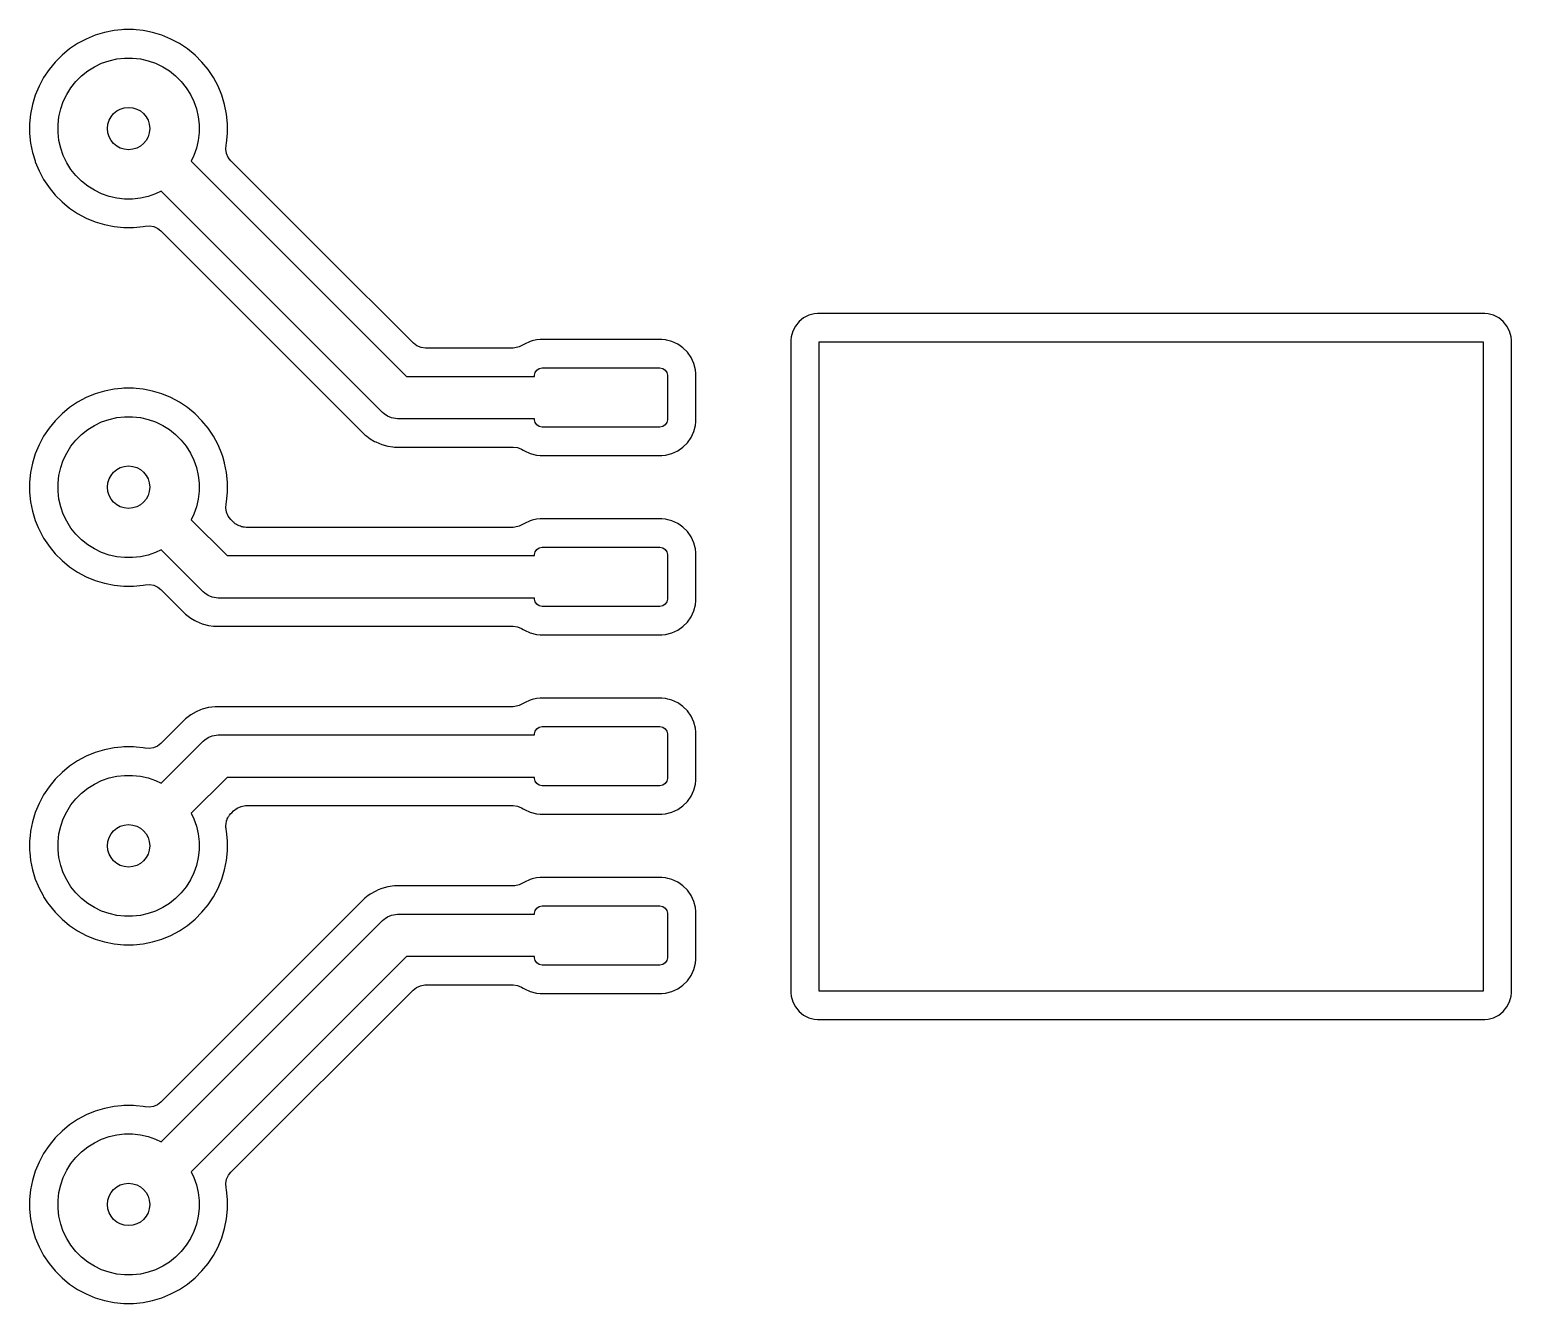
# Model space of a CAD drawing. Header units: millimetres. Extents: x 88 to 236, y -149 to -88.
# Drawn here: x 133.66 to 144.15, y -133.13 to -124.11 of the extents above; entities that cross this region are included whole.
import ezdxf

# ---------------------------------------------------------------- set-up
doc = ezdxf.new("R2010")
doc.units = ezdxf.units.MM
doc.layers.add('F.Cu', color=13, linetype='CONTINUOUS', true_color=0xc83434)

msp = doc.modelspace()

# ---------------------------------------------------------------- linework, layer by layer
at = {"layer": 'F.Cu', "linetype": 'CONTINUOUS'}
for p, q in [((133.999431, -124.208439), (133.942207, -124.246675)), ((133.999441, -124.208433), (133.999431, -124.208439)), ((134.060135, -124.175992), (133.999441, -124.208433)), ((134.060143, -124.175989), (134.060135, -124.175992)), ((134.123728, -124.149651), (134.060143, -124.175989)), ((134.18958, -124.129674), (134.123728, -124.149651)), ((134.189592, -124.129671), (134.18958, -124.129674)), ((134.257096, -124.116245), (134.189592, -124.129671)), ((134.257105, -124.116244), (134.257096, -124.116245)), ((134.309101, -124.111123), (134.257105, -124.116244)), ((134.325587, -124.1095), (134.309101, -124.111123)), ((134.394413, -124.1095), (134.325587, -124.1095)), ((134.413155, -124.111345), (134.394413, -124.1095)), ((134.462894, -124.116244), (134.413155, -124.111345)), ((134.462903, -124.116245), (134.462894, -124.116244)), ((134.462907, -124.116245), (134.462903, -124.116245)), ((134.462909, -124.116246), (134.462907, -124.116245)), ((134.475961, -124.118842), (134.462909, -124.116246)), ((134.530407, -124.129671), (134.475961, -124.118842)), ((134.530419, -124.129674), (134.530407, -124.129671)), ((134.596271, -124.149651), (134.530419, -124.129674)), ((134.596275, -124.149652), (134.596271, -124.149651)), ((134.596276, -124.149653), (134.596275, -124.149652)), ((134.659864, -124.175992), (134.596276, -124.149653)), ((134.720558, -124.208433), (134.659864, -124.175992)), ((134.720568, -124.208439), (134.720558, -124.208433)), ((134.777792, -124.246675), (134.720568, -124.208439)), ((133.888999, -124.290342), (133.840342, -124.338999)), ((133.942204, -124.246677), (133.888999, -124.290342)), ((133.942207, -124.246675), (133.942204, -124.246677)), ((134.221582, -124.329541), (134.276247, -124.317064)), ((134.276247, -124.317064), (134.331965, -124.310787)), ((134.331965, -124.310787), (134.388035, -124.310787)), ((134.388035, -124.310787), (134.443753, -124.317064)), ((134.443753, -124.317064), (134.498418, -124.329541)), ((134.777795, -124.246677), (134.777792, -124.246675)), ((134.831, -124.290342), (134.777795, -124.246677)), ((134.879657, -124.338999), (134.831, -124.290342)), ((133.796675, -124.392207), (133.758439, -124.449431)), ((133.796677, -124.392204), (133.796675, -124.392207)), ((133.840342, -124.338999), (133.796677, -124.392204)), ((134.026827, -124.437179), (134.070664, -124.40222)), ((134.070664, -124.40222), (134.118141, -124.372388)), ((134.118141, -124.372388), (134.168658, -124.34806)), ((134.168658, -124.34806), (134.221582, -124.329541)), ((134.498418, -124.329541), (134.551342, -124.34806)), ((134.551342, -124.34806), (134.601859, -124.372388)), ((134.601859, -124.372388), (134.649336, -124.40222)), ((134.649336, -124.40222), (134.693173, -124.437179)), ((134.879661, -124.339004), (134.879657, -124.338999)), ((134.879662, -124.339005), (134.879661, -124.339004)), ((134.923326, -124.392209), (134.879662, -124.339005)), ((134.961564, -124.449437), (134.923326, -124.392209)), ((133.725989, -124.510143), (133.699651, -124.573728)), ((133.725992, -124.510135), (133.725989, -124.510143)), ((133.758433, -124.449441), (133.725992, -124.510135)), ((133.758439, -124.449431), (133.758433, -124.449441)), ((133.922388, -124.568141), (133.95222, -124.520664)), ((133.95222, -124.520664), (133.987179, -124.476827)), ((133.987179, -124.476827), (134.026827, -124.437179)), ((134.693173, -124.437179), (134.732821, -124.476827)), ((134.732821, -124.476827), (134.76778, -124.520664)), ((134.76778, -124.520664), (134.797612, -124.568141)), ((134.994008, -124.510136), (134.961564, -124.449437)), ((135.020347, -124.573724), (134.994008, -124.510136)), ((133.699651, -124.573728), (133.679674, -124.63958)), ((133.879541, -124.671582), (133.89806, -124.618658)), ((133.89806, -124.618658), (133.922388, -124.568141)), ((134.797612, -124.568141), (134.82194, -124.618658)), ((134.82194, -124.618658), (134.840459, -124.671582)), ((135.040327, -124.639587), (135.020347, -124.573724)), ((133.666244, -124.707105), (133.6595, -124.775588)), ((133.666245, -124.707096), (133.666244, -124.707105)), ((133.679671, -124.639592), (133.666245, -124.707096)), ((133.679674, -124.63958), (133.679671, -124.639592)), ((133.860787, -124.781965), (133.867064, -124.726247)), ((133.867064, -124.726247), (133.879541, -124.671582)), ((134.840459, -124.671582), (134.852936, -124.726247)), ((134.852936, -124.726247), (134.859213, -124.781965)), ((135.053754, -124.707091), (135.040327, -124.639587)), ((135.0605, -124.775587), (135.053754, -124.707091)), ((133.6595, -124.775588), (133.6595, -124.844411)), ((133.860787, -124.838035), (133.860787, -124.781965)), ((133.867064, -124.893753), (133.860787, -124.838035)), ((134.859213, -124.838035), (134.852936, -124.893753)), ((134.859213, -124.781965), (134.859213, -124.838035)), ((135.0605, -124.844413), (135.0605, -124.775587)), ((133.6595, -124.844411), (133.666244, -124.912894)), ((133.666244, -124.912894), (133.666245, -124.912903)), ((133.666245, -124.912903), (133.679671, -124.980407)), ((133.879541, -124.948418), (133.867064, -124.893753)), ((134.852936, -124.893753), (134.840459, -124.948418)), ((135.048573, -124.955364), (135.050895, -124.927281)), ((135.050895, -124.927281), (135.053754, -124.912909)), ((135.053754, -124.912909), (135.0605, -124.844413)), ((133.679671, -124.980407), (133.679674, -124.980419)), ((133.679674, -124.980419), (133.697491, -125.03915)), ((133.697491, -125.03915), (133.699653, -125.046276)), ((133.699653, -125.046276), (133.725992, -125.109864)), ((133.89806, -125.001342), (133.879541, -124.948418)), ((133.922388, -125.051859), (133.89806, -125.001342)), ((133.95222, -125.099336), (133.922388, -125.051859)), ((134.82194, -125.001342), (134.802935, -125.040803)), ((134.802935, -125.040803), (136.327132, -126.565)), ((134.840459, -124.948418), (134.82194, -125.001342)), ((135.053436, -124.986064), (135.048573, -124.955364)), ((135.06578, -125.01459), (135.053436, -124.986064)), ((135.084827, -125.039145), (135.06578, -125.01459)), ((135.739689, -125.694008), (135.084827, -125.039145)), ((133.725992, -125.109864), (133.758436, -125.170563)), ((133.987179, -125.143173), (133.95222, -125.099336)), ((134.026827, -125.182821), (133.987179, -125.143173)), ((133.758436, -125.170563), (133.792358, -125.221332)), ((133.792358, -125.221332), (133.796675, -125.227792)), ((133.796675, -125.227792), (133.796677, -125.227795)), ((133.796677, -125.227795), (133.840342, -125.281)), ((134.070664, -125.21778), (134.026827, -125.182821)), ((134.118141, -125.247612), (134.070664, -125.21778)), ((134.168658, -125.27194), (134.118141, -125.247612)), ((134.590803, -125.252935), (134.551342, -125.27194)), ((136.158934, -126.821066), (134.590803, -125.252935)), ((133.840342, -125.281), (133.888999, -125.329657)), ((133.888999, -125.329657), (133.889004, -125.329661)), ((133.889004, -125.329661), (133.889005, -125.329662)), ((133.889005, -125.329662), (133.942209, -125.373326)), ((134.221582, -125.290459), (134.168658, -125.27194)), ((134.276247, -125.302936), (134.221582, -125.290459)), ((134.331965, -125.309213), (134.276247, -125.302936)), ((134.388035, -125.309213), (134.331965, -125.309213)), ((134.443753, -125.302936), (134.388035, -125.309213)), ((134.498418, -125.290459), (134.443753, -125.302936)), ((134.551342, -125.27194), (134.498418, -125.290459)), ((133.942209, -125.373326), (133.999437, -125.411564)), ((133.999437, -125.411564), (134.060136, -125.444008)), ((134.060136, -125.444008), (134.123724, -125.470347)), ((134.123724, -125.470347), (134.189587, -125.490327)), ((134.189587, -125.490327), (134.257091, -125.503754)), ((134.257091, -125.503754), (134.325587, -125.5105)), ((134.325587, -125.5105), (134.325589, -125.5105)), ((134.325589, -125.5105), (134.394411, -125.5105)), ((134.394411, -125.5105), (134.394413, -125.5105)), ((134.394413, -125.5105), (134.462909, -125.503754)), ((134.462909, -125.503754), (134.47728, -125.500895)), ((134.47728, -125.500895), (134.508277, -125.498699)), ((134.508277, -125.498699), (134.538854, -125.504282)), ((134.538854, -125.504282), (134.567082, -125.517294)), ((134.567082, -125.517294), (134.589145, -125.534827)), ((134.589145, -125.534827), (136.000911, -126.946592)), ((136.373862, -126.328181), (135.739689, -125.694008)), ((139.107492, -126.177494), (139.081728, -126.209091)), ((139.107494, -126.177492), (139.107492, -126.177494)), ((139.139091, -126.151728), (139.107494, -126.177492)), ((139.139099, -126.151723), (139.139091, -126.151728)), ((139.175234, -126.132848), (139.139099, -126.151723)), ((139.175241, -126.132845), (139.175234, -126.132848)), ((139.214446, -126.121626), (139.175241, -126.132845)), ((139.238368, -126.1195), (139.214446, -126.121626)), ((139.23837, -126.1195), (139.238368, -126.1195)), ((143.96163, -126.1195), (139.23837, -126.1195)), ((143.961631, -126.1195), (143.96163, -126.1195)), ((143.985554, -126.121626), (143.961631, -126.1195)), ((143.985555, -126.121627), (143.985552, -126.121626)), ((143.985552, -126.121626), (143.985554, -126.121626)), ((144.024759, -126.132845), (143.985555, -126.121627)), ((144.024763, -126.132847), (144.024759, -126.132845)), ((144.024765, -126.132848), (144.024763, -126.132847)), ((144.0609, -126.151723), (144.024765, -126.132848)), ((144.060908, -126.151728), (144.0609, -126.151723)), ((144.092505, -126.177492), (144.060908, -126.151728)), ((144.092507, -126.177494), (144.092505, -126.177492)), ((144.118271, -126.209091), (144.092507, -126.177494)), ((137.24776, -126.306604), (137.218322, -126.314022)), ((137.274494, -126.3045), (137.24776, -126.306604)), ((137.2745, -126.3045), (137.274494, -126.3045)), ((138.1355, -126.3045), (137.2745, -126.3045)), ((138.135505, -126.3045), (138.1355, -126.3045)), ((138.162239, -126.306604), (138.135505, -126.3045)), ((138.169238, -126.308368), (138.162239, -126.306604)), ((138.169274, -126.308377), (138.169238, -126.308368)), ((138.206398, -126.317732), (138.169274, -126.308377)), ((139.051626, -126.284446), (139.0495, -126.308368)), ((139.0495, -126.308368), (139.0495, -130.931631)), ((139.062845, -126.245241), (139.051626, -126.284446)), ((139.062848, -126.245234), (139.062845, -126.245241)), ((139.081723, -126.209099), (139.062848, -126.245234)), ((139.081728, -126.209091), (139.081723, -126.209099)), ((144.118273, -126.209095), (144.118271, -126.209091)), ((144.118275, -126.209097), (144.118273, -126.209095)), ((144.137155, -126.245241), (144.118275, -126.209097)), ((144.148373, -126.284445), (144.137155, -126.245241)), ((144.1505, -126.30837), (144.148373, -126.284445)), ((144.1505, -126.544494), (144.1505, -126.30837)), ((136.376659, -126.330892), (136.373862, -126.328181)), ((136.401806, -126.349162), (136.376659, -126.330892)), ((136.430705, -126.360604), (136.401806, -126.349162)), ((136.461543, -126.3645), (136.430705, -126.360604)), ((137.083059, -126.3645), (136.461543, -126.3645)), ((137.095835, -126.36384), (137.083059, -126.3645)), ((137.126107, -126.356788), (137.095835, -126.36384)), ((137.153674, -126.342429), (137.126107, -126.356788)), ((137.162132, -126.336568), (137.153674, -126.342429)), ((137.162136, -126.336566), (137.162132, -126.336568)), ((137.203595, -126.317734), (137.162136, -126.336566)), ((137.2036, -126.317732), (137.203595, -126.317734)), ((137.203602, -126.317732), (137.2036, -126.317732)), ((137.218322, -126.314022), (137.203602, -126.317732)), ((138.2064, -126.317733), (138.206398, -126.317732)), ((138.206404, -126.317734), (138.2064, -126.317733)), ((138.247863, -126.336566), (138.206404, -126.317734)), ((138.266043, -126.349162), (138.247863, -126.336566)), ((138.285297, -126.362501), (138.266043, -126.349162)), ((138.317499, -126.394703), (138.285297, -126.362501)), ((138.343434, -126.432138), (138.317499, -126.394703)), ((139.25, -130.92), (139.25, -126.32)), ((139.25, -126.32), (143.95, -126.32)), ((143.95, -126.32), (143.95, -130.92)), ((137.238996, -126.537409), (137.250377, -126.520377)), ((137.250377, -126.520377), (137.267409, -126.508996)), ((137.267409, -126.508996), (137.2875, -126.505)), ((137.2875, -126.505), (138.1225, -126.505)), ((138.1225, -126.505), (138.142591, -126.508996)), ((138.142591, -126.508996), (138.159623, -126.520377)), ((138.159623, -126.520377), (138.171004, -126.537409)), ((138.362268, -126.473602), (138.343434, -126.432138)), ((138.373396, -126.517762), (138.362268, -126.473602)), ((138.3755, -126.5445), (138.373396, -126.517762)), ((136.327132, -126.565), (137.235, -126.565)), ((137.235, -126.5575), (137.238996, -126.537409)), ((137.235, -126.565), (137.235, -126.5575)), ((138.171004, -126.537409), (138.175, -126.5575)), ((138.175, -126.5575), (138.175, -126.8725)), ((138.3755, -126.8855), (138.3755, -126.5445)), ((144.1505, -127.8145), (144.1505, -126.544494)), ((134.060135, -126.715992), (133.999441, -126.748433)), ((134.060143, -126.715989), (134.060135, -126.715992)), ((134.123728, -126.689651), (134.060143, -126.715989)), ((134.18958, -126.669674), (134.123728, -126.689651)), ((134.189592, -126.669671), (134.18958, -126.669674)), ((134.257096, -126.656245), (134.189592, -126.669671)), ((134.257105, -126.656244), (134.257096, -126.656245)), ((134.309101, -126.651123), (134.257105, -126.656244)), ((134.325587, -126.6495), (134.309101, -126.651123)), ((134.394413, -126.6495), (134.325587, -126.6495)), ((134.413155, -126.651345), (134.394413, -126.6495)), ((134.462894, -126.656244), (134.413155, -126.651345)), ((134.462903, -126.656245), (134.462894, -126.656244)), ((134.462907, -126.656245), (134.462903, -126.656245)), ((134.462909, -126.656246), (134.462907, -126.656245)), ((134.475961, -126.658842), (134.462909, -126.656246)), ((134.530407, -126.669671), (134.475961, -126.658842)), ((134.530419, -126.669674), (134.530407, -126.669671)), ((134.596271, -126.689651), (134.530419, -126.669674)), ((134.596275, -126.689652), (134.596271, -126.689651)), ((134.596276, -126.689653), (134.596275, -126.689652)), ((134.659864, -126.715992), (134.596276, -126.689653)), ((134.720558, -126.748433), (134.659864, -126.715992)), ((133.888999, -126.830342), (133.840342, -126.878999)), ((133.942204, -126.786677), (133.888999, -126.830342)), ((133.942207, -126.786675), (133.942204, -126.786677)), ((133.999431, -126.748439), (133.942207, -126.786675)), ((133.999441, -126.748433), (133.999431, -126.748439)), ((134.720568, -126.748439), (134.720558, -126.748433)), ((134.777792, -126.786675), (134.720568, -126.748439)), ((134.777795, -126.786677), (134.777792, -126.786675)), ((134.831, -126.830342), (134.777795, -126.786677)), ((134.879657, -126.878999), (134.831, -126.830342)), ((136.169841, -126.830952), (136.158934, -126.821066)), ((136.19429, -126.847288), (136.169841, -126.830952)), ((133.796675, -126.932207), (133.758439, -126.989431)), ((133.796677, -126.932204), (133.796675, -126.932207)), ((133.840342, -126.878999), (133.796677, -126.932204)), ((134.070664, -126.94222), (134.118141, -126.912388)), ((134.118141, -126.912388), (134.168658, -126.88806)), ((134.168658, -126.88806), (134.221582, -126.869541)), ((134.221582, -126.869541), (134.276247, -126.857064)), ((134.276247, -126.857064), (134.331965, -126.850787)), ((134.331965, -126.850787), (134.388035, -126.850787)), ((134.388035, -126.850787), (134.443753, -126.857064)), ((134.443753, -126.857064), (134.498418, -126.869541)), ((134.498418, -126.869541), (134.551342, -126.88806)), ((134.551342, -126.88806), (134.601859, -126.912388)), ((134.601859, -126.912388), (134.649336, -126.94222)), ((134.879661, -126.879004), (134.879657, -126.878999)), ((134.879662, -126.879005), (134.879661, -126.879004)), ((134.923326, -126.932209), (134.879662, -126.879005)), ((134.961564, -126.989437), (134.923326, -126.932209)), ((136.221457, -126.858541), (136.19429, -126.847288)), ((136.250297, -126.864278), (136.221457, -126.858541)), ((136.265, -126.865), (136.250297, -126.864278)), ((137.235, -126.865), (136.265, -126.865)), ((137.235, -126.8725), (137.235, -126.865)), ((137.238996, -126.892591), (137.235, -126.8725)), ((137.250377, -126.909623), (137.238996, -126.892591)), ((137.267409, -126.921004), (137.250377, -126.909623)), ((137.2875, -126.925), (137.267409, -126.921004)), ((138.1225, -126.925), (137.2875, -126.925)), ((138.142591, -126.921004), (138.1225, -126.925)), ((138.159623, -126.909623), (138.142591, -126.921004)), ((138.171004, -126.892591), (138.159623, -126.909623)), ((138.175, -126.8725), (138.171004, -126.892591)), ((138.362268, -126.956398), (138.373396, -126.912238)), ((138.373396, -126.912238), (138.3755, -126.8855)), ((133.758433, -126.989441), (133.725992, -127.050135)), ((133.758439, -126.989431), (133.758433, -126.989441)), ((133.95222, -127.060664), (133.987179, -127.016827)), ((133.987179, -127.016827), (134.026827, -126.977179)), ((134.026827, -126.977179), (134.070664, -126.94222)), ((134.649336, -126.94222), (134.693173, -126.977179)), ((134.693173, -126.977179), (134.732821, -127.016827)), ((134.732821, -127.016827), (134.76778, -127.060664)), ((134.994008, -127.050136), (134.961564, -126.989437)), ((136.000911, -126.946592), (136.000915, -126.946597)), ((136.000915, -126.946597), (136.033403, -126.979085)), ((136.033403, -126.979085), (136.046894, -126.989437)), ((136.046894, -126.989437), (136.069855, -127.007056)), ((136.069855, -127.007056), (136.101797, -127.025497)), ((136.101797, -127.025497), (136.109645, -127.030028)), ((136.109645, -127.030028), (136.152094, -127.047611)), ((138.285297, -127.067499), (138.317499, -127.035297)), ((138.317499, -127.035297), (138.343434, -126.997862)), ((138.343434, -126.997862), (138.362268, -126.956398)), ((133.699651, -127.113728), (133.679674, -127.17958)), ((133.725989, -127.050143), (133.699651, -127.113728)), ((133.725992, -127.050135), (133.725989, -127.050143)), ((133.89806, -127.158658), (133.922388, -127.108141)), ((133.922388, -127.108141), (133.95222, -127.060664)), ((134.76778, -127.060664), (134.797612, -127.108141)), ((134.797612, -127.108141), (134.82194, -127.158658)), ((135.020347, -127.113724), (134.994008, -127.050136)), ((135.026414, -127.133724), (135.020347, -127.113724)), ((135.039418, -127.176592), (135.026414, -127.133724)), ((136.152094, -127.047611), (136.196474, -127.059503)), ((136.196474, -127.059503), (136.230638, -127.064)), ((136.230638, -127.064), (136.242026, -127.0655)), ((136.242026, -127.0655), (136.242027, -127.0655)), ((136.242027, -127.0655), (136.242028, -127.0655)), ((136.242028, -127.0655), (136.287973, -127.0655)), ((136.287973, -127.0655), (137.083059, -127.0655)), ((137.083059, -127.0655), (137.113897, -127.069396)), ((137.113897, -127.069396), (137.142796, -127.080838)), ((137.142796, -127.080838), (137.153674, -127.087571)), ((137.153674, -127.087571), (137.162132, -127.093431)), ((137.162132, -127.093431), (137.162136, -127.093433)), ((137.162136, -127.093433), (137.162137, -127.093433)), ((137.162137, -127.093433), (137.162138, -127.093434)), ((137.162138, -127.093434), (137.203602, -127.112268)), ((137.203602, -127.112268), (137.247762, -127.123396)), ((137.247762, -127.123396), (137.2745, -127.1255)), ((137.2745, -127.1255), (137.274509, -127.1255)), ((137.274509, -127.1255), (138.135491, -127.1255)), ((138.135491, -127.1255), (138.1355, -127.1255)), ((138.1355, -127.1255), (138.162238, -127.123396)), ((138.162238, -127.123396), (138.206398, -127.112268)), ((138.206398, -127.112268), (138.247862, -127.093434)), ((138.247862, -127.093434), (138.285297, -127.067499)), ((133.666244, -127.247105), (133.6595, -127.315588)), ((133.666245, -127.247096), (133.666244, -127.247105)), ((133.679671, -127.179592), (133.666245, -127.247096)), ((133.679674, -127.17958), (133.679671, -127.179592)), ((133.867064, -127.266247), (133.879541, -127.211582)), ((133.879541, -127.211582), (133.89806, -127.158658)), ((134.82194, -127.158658), (134.840459, -127.211582)), ((134.840459, -127.211582), (134.852936, -127.266247)), ((135.040327, -127.179587), (135.039418, -127.176592)), ((135.053754, -127.247091), (135.040327, -127.179587)), ((135.0605, -127.315587), (135.053754, -127.247091)), ((133.6595, -127.315588), (133.6595, -127.384411)), ((133.860787, -127.321965), (133.867064, -127.266247)), ((133.860787, -127.378035), (133.860787, -127.321965)), ((134.852936, -127.266247), (134.859213, -127.321965)), ((134.859213, -127.321965), (134.859213, -127.378035)), ((135.0605, -127.384413), (135.0605, -127.315587)), ((133.6595, -127.384411), (133.666244, -127.452894)), ((133.666244, -127.452894), (133.666245, -127.452903)), ((133.666245, -127.452903), (133.679671, -127.520407)), ((133.867064, -127.433753), (133.860787, -127.378035)), ((133.879541, -127.488418), (133.867064, -127.433753)), ((134.852936, -127.433753), (134.840459, -127.488418)), ((134.859213, -127.378035), (134.852936, -127.433753)), ((135.050894, -127.467282), (135.053754, -127.452909)), ((135.053754, -127.452909), (135.0605, -127.384413)), ((133.679671, -127.520407), (133.679674, -127.520419)), ((133.679674, -127.520419), (133.699651, -127.586271)), ((133.89806, -127.541342), (133.879541, -127.488418)), ((133.922388, -127.591859), (133.89806, -127.541342)), ((134.82194, -127.541342), (134.802935, -127.580803)), ((134.840459, -127.488418), (134.82194, -127.541342)), ((135.048573, -127.495363), (135.050894, -127.467282)), ((135.053436, -127.526063), (135.048573, -127.495363)), ((135.06578, -127.554589), (135.053436, -127.526063)), ((135.084831, -127.579149), (135.06578, -127.554589)), ((133.699651, -127.586271), (133.699653, -127.586276)), ((133.699653, -127.586276), (133.719626, -127.634496)), ((133.719626, -127.634496), (133.725989, -127.649856)), ((133.725989, -127.649856), (133.725992, -127.649864)), ((133.725992, -127.649864), (133.753931, -127.702136)), ((133.95222, -127.639336), (133.922388, -127.591859)), ((133.987179, -127.683173), (133.95222, -127.639336)), ((134.802935, -127.580803), (135.057132, -127.835)), ((135.103863, -127.598181), (135.084831, -127.579149)), ((135.10666, -127.600892), (135.103863, -127.598181)), ((135.10824, -127.60204), (135.10666, -127.600892)), ((135.115544, -127.608479), (135.10824, -127.60204)), ((135.123926, -127.613436), (135.115544, -127.608479)), ((135.131807, -127.619162), (135.123926, -127.613436)), ((135.137252, -127.621318), (135.131807, -127.619162)), ((135.142298, -127.624302), (135.137252, -127.621318)), ((135.151653, -127.627019), (135.142298, -127.624302)), ((135.160706, -127.630604), (135.151653, -127.627019)), ((135.166519, -127.631338), (135.160706, -127.630604)), ((135.172146, -127.632973), (135.166519, -127.631338)), ((135.18188, -127.633279), (135.172146, -127.632973)), ((135.191544, -127.6345), (135.18188, -127.633279)), ((137.083059, -127.6345), (135.191544, -127.6345)), ((137.095835, -127.63384), (137.083059, -127.6345)), ((137.126107, -127.626788), (137.095835, -127.63384)), ((137.153674, -127.612429), (137.126107, -127.626788)), ((137.162132, -127.606568), (137.153674, -127.612429)), ((137.162136, -127.606566), (137.162132, -127.606568)), ((137.203595, -127.587734), (137.162136, -127.606566)), ((137.2036, -127.587732), (137.203595, -127.587734)), ((137.203602, -127.587732), (137.2036, -127.587732)), ((137.218322, -127.584022), (137.203602, -127.587732)), ((137.24776, -127.576604), (137.218322, -127.584022)), ((137.274494, -127.5745), (137.24776, -127.576604)), ((137.2745, -127.5745), (137.274494, -127.5745)), ((138.1355, -127.5745), (137.2745, -127.5745)), ((138.135505, -127.5745), (138.1355, -127.5745)), ((138.162239, -127.576604), (138.135505, -127.5745)), ((138.176958, -127.580313), (138.162239, -127.576604)), ((138.206398, -127.587732), (138.176958, -127.580313)), ((138.2064, -127.587733), (138.206398, -127.587732)), ((138.206404, -127.587734), (138.2064, -127.587733)), ((138.247863, -127.606566), (138.206404, -127.587734)), ((138.266043, -127.619162), (138.247863, -127.606566)), ((138.285297, -127.632501), (138.266043, -127.619162)), ((138.317499, -127.664703), (138.285297, -127.632501)), ((138.343434, -127.702138), (138.317499, -127.664703)), ((133.753931, -127.702136), (133.758436, -127.710563)), ((133.758436, -127.710563), (133.792358, -127.761332)), ((133.792358, -127.761332), (133.796675, -127.767792)), ((133.796675, -127.767792), (133.796677, -127.767795)), ((133.796677, -127.767795), (133.840342, -127.821)), ((134.026827, -127.722821), (133.987179, -127.683173)), ((134.070664, -127.75778), (134.026827, -127.722821)), ((134.118141, -127.787612), (134.070664, -127.75778)), ((137.250377, -127.790377), (137.267409, -127.778996)), ((137.267409, -127.778996), (137.2875, -127.775)), ((137.2875, -127.775), (138.1225, -127.775)), ((138.1225, -127.775), (138.142591, -127.778996)), ((138.142591, -127.778996), (138.159623, -127.790377)), ((138.362268, -127.743602), (138.343434, -127.702138)), ((138.373396, -127.787762), (138.362268, -127.743602)), ((133.840342, -127.821), (133.888999, -127.869657)), ((133.888999, -127.869657), (133.889004, -127.869661)), ((133.889004, -127.869661), (133.889005, -127.869662)), ((133.889005, -127.869662), (133.942209, -127.913326)), ((134.168658, -127.81194), (134.118141, -127.787612)), ((134.221582, -127.830459), (134.168658, -127.81194)), ((134.276247, -127.842936), (134.221582, -127.830459)), ((134.331965, -127.849213), (134.276247, -127.842936)), ((134.388035, -127.849213), (134.331965, -127.849213)), ((134.443753, -127.842936), (134.388035, -127.849213)), ((134.498418, -127.830459), (134.443753, -127.842936)), ((134.551342, -127.81194), (134.498418, -127.830459)), ((134.590803, -127.792935), (134.551342, -127.81194)), ((134.888934, -128.091066), (134.590803, -127.792935)), ((135.057132, -127.835), (137.235, -127.835)), ((137.235, -127.8275), (137.238996, -127.807409)), ((137.235, -127.835), (137.235, -127.8275)), ((137.238996, -127.807409), (137.250377, -127.790377)), ((138.159623, -127.790377), (138.171004, -127.807409)), ((138.171004, -127.807409), (138.175, -127.8275)), ((138.175, -127.8275), (138.175, -128.1425)), ((138.3755, -127.8145), (138.373396, -127.787762)), ((138.3755, -128.1555), (138.3755, -127.8145)), ((144.1505, -129.084494), (144.1505, -127.8145)), ((133.942209, -127.913326), (133.999437, -127.951564)), ((133.999437, -127.951564), (134.060136, -127.984008)), ((134.060136, -127.984008), (134.123724, -128.010347)), ((134.123724, -128.010347), (134.189587, -128.030327)), ((134.189587, -128.030327), (134.257091, -128.043754)), ((134.257091, -128.043754), (134.325587, -128.0505)), ((134.325587, -128.0505), (134.325589, -128.0505)), ((134.325589, -128.0505), (134.394411, -128.0505)), ((134.394411, -128.0505), (134.394413, -128.0505)), ((134.394413, -128.0505), (134.462909, -128.043754)), ((134.462909, -128.043754), (134.477278, -128.040895)), ((134.477278, -128.040895), (134.508281, -128.0387)), ((134.508281, -128.0387), (134.538858, -128.044285)), ((134.538858, -128.044285), (134.567086, -128.057297)), ((134.567086, -128.057297), (134.589149, -128.074832)), ((134.589149, -128.074832), (134.763396, -128.249079)), ((134.899841, -128.100952), (134.888934, -128.091066)), ((134.924291, -128.117289), (134.899841, -128.100952)), ((134.951458, -128.128542), (134.924291, -128.117289)), ((134.980297, -128.134278), (134.951458, -128.128542)), ((134.995, -128.135), (134.980297, -128.134278)), ((137.235, -128.135), (134.995, -128.135)), ((137.235, -128.1425), (137.235, -128.135)), ((137.238996, -128.162591), (137.235, -128.1425)), ((137.250377, -128.179623), (137.238996, -128.162591)), ((137.267409, -128.191004), (137.250377, -128.179623)), ((137.2875, -128.195), (137.267409, -128.191004)), ((138.1225, -128.195), (137.2875, -128.195)), ((138.142591, -128.191004), (138.1225, -128.195)), ((138.159623, -128.179623), (138.142591, -128.191004)), ((138.171004, -128.162591), (138.159623, -128.179623)), ((138.175, -128.1425), (138.171004, -128.162591)), ((138.362268, -128.226398), (138.373396, -128.182238)), ((138.373396, -128.182238), (138.3755, -128.1555)), ((134.763396, -128.249079), (134.7634, -128.249082)), ((134.7634, -128.249082), (134.763404, -128.249086)), ((134.763404, -128.249086), (134.799855, -128.277056)), ((134.799855, -128.277056), (134.828778, -128.293754)), ((134.828778, -128.293754), (134.839641, -128.300026)), ((134.839641, -128.300026), (134.839643, -128.300027)), ((134.839643, -128.300027), (134.839645, -128.300028)), ((134.839645, -128.300028), (134.882094, -128.317611)), ((138.317499, -128.305297), (138.343434, -128.267862)), ((138.343434, -128.267862), (138.362268, -128.226398)), ((134.882094, -128.317611), (134.926474, -128.329503)), ((134.926474, -128.329503), (134.960638, -128.334)), ((134.960638, -128.334), (134.972026, -128.3355)), ((134.972026, -128.3355), (134.972027, -128.3355)), ((134.972027, -128.3355), (134.972028, -128.3355)), ((134.972028, -128.3355), (135.017973, -128.3355)), ((135.017973, -128.3355), (137.083059, -128.3355)), ((137.083059, -128.3355), (137.113897, -128.339396)), ((137.113897, -128.339396), (137.142796, -128.350838)), ((137.142796, -128.350838), (137.153674, -128.357571)), ((137.153674, -128.357571), (137.162132, -128.363431)), ((137.162132, -128.363431), (137.162136, -128.363433)), ((137.162136, -128.363433), (137.162137, -128.363433)), ((137.162137, -128.363433), (137.162138, -128.363434)), ((137.162138, -128.363434), (137.203602, -128.382268)), ((137.203602, -128.382268), (137.247762, -128.393396)), ((137.247762, -128.393396), (137.2745, -128.3955)), ((137.2745, -128.3955), (137.274509, -128.3955)), ((137.274509, -128.3955), (138.135491, -128.3955)), ((138.135491, -128.3955), (138.1355, -128.3955)), ((138.1355, -128.3955), (138.162238, -128.393396)), ((138.162238, -128.393396), (138.206398, -128.382268)), ((138.206398, -128.382268), (138.247862, -128.363434)), ((138.247862, -128.363434), (138.285297, -128.337499)), ((138.285297, -128.337499), (138.317499, -128.305297)), ((134.869663, -128.927538), (134.839646, -128.939971)), ((134.882094, -128.922389), (134.869663, -128.927538)), ((134.882095, -128.922388), (134.882094, -128.922389)), ((134.882097, -128.922388), (134.882095, -128.922388)), ((134.926477, -128.910496), (134.882097, -128.922388)), ((134.972026, -128.9045), (134.926477, -128.910496)), ((137.083059, -128.9045), (134.972026, -128.9045)), ((137.095835, -128.90384), (137.083059, -128.9045)), ((137.126107, -128.896788), (137.095835, -128.90384)), ((137.153674, -128.882429), (137.126107, -128.896788)), ((137.162132, -128.876568), (137.153674, -128.882429)), ((137.162136, -128.876566), (137.162132, -128.876568)), ((137.203595, -128.857734), (137.162136, -128.876566)), ((137.2036, -128.857732), (137.203595, -128.857734)), ((137.203602, -128.857732), (137.2036, -128.857732)), ((137.218322, -128.854022), (137.203602, -128.857732)), ((137.24776, -128.846604), (137.218322, -128.854022)), ((137.274494, -128.8445), (137.24776, -128.846604)), ((137.2745, -128.8445), (137.274494, -128.8445)), ((138.1355, -128.8445), (137.2745, -128.8445)), ((138.135505, -128.8445), (138.1355, -128.8445)), ((138.162239, -128.846604), (138.135505, -128.8445)), ((138.176958, -128.850313), (138.162239, -128.846604)), ((138.206398, -128.857732), (138.176958, -128.850313)), ((138.2064, -128.857733), (138.206398, -128.857732)), ((138.206404, -128.857734), (138.2064, -128.857733)), ((138.247863, -128.876566), (138.206404, -128.857734)), ((138.256325, -128.882429), (138.247863, -128.876566)), ((138.285297, -128.902501), (138.256325, -128.882429)), ((138.317499, -128.934703), (138.285297, -128.902501)), ((134.763398, -128.990918), (134.589149, -129.165167)), ((134.763405, -128.990912), (134.763398, -128.990918)), ((134.799851, -128.962946), (134.763405, -128.990912)), ((134.799855, -128.962943), (134.799851, -128.962946)), ((134.839643, -128.939973), (134.799855, -128.962943)), ((134.839646, -128.939971), (134.839643, -128.939973)), ((138.343434, -128.972138), (138.317499, -128.934703)), ((138.362268, -129.013602), (138.343434, -128.972138)), ((138.373396, -129.057762), (138.362268, -129.013602)), ((134.888934, -129.148934), (134.899841, -129.139048)), ((134.899841, -129.139048), (134.924291, -129.122711)), ((134.924291, -129.122711), (134.951458, -129.111458)), ((134.951458, -129.111458), (134.980297, -129.105722)), ((134.980297, -129.105722), (134.995, -129.105)), ((134.995, -129.105), (137.235, -129.105)), ((137.235, -129.0975), (137.238996, -129.077409)), ((137.235, -129.105), (137.235, -129.0975)), ((137.238996, -129.077409), (137.250377, -129.060377)), ((137.250377, -129.060377), (137.267409, -129.048996)), ((137.267409, -129.048996), (137.2875, -129.045)), ((137.2875, -129.045), (138.1225, -129.045)), ((138.1225, -129.045), (138.142591, -129.048996)), ((138.142591, -129.048996), (138.159623, -129.060377)), ((138.159623, -129.060377), (138.171004, -129.077409)), ((138.171004, -129.077409), (138.175, -129.0975)), ((138.175, -129.0975), (138.175, -129.4125)), ((138.3755, -129.0845), (138.373396, -129.057762)), ((138.3755, -129.4255), (138.3755, -129.0845)), ((144.1505, -130.354494), (144.1505, -129.084494)), ((134.123728, -129.229651), (134.060143, -129.255989)), ((134.18958, -129.209674), (134.123728, -129.229651)), ((134.189592, -129.209671), (134.18958, -129.209674)), ((134.257096, -129.196245), (134.189592, -129.209671)), ((134.257105, -129.196244), (134.257096, -129.196245)), ((134.309101, -129.191123), (134.257105, -129.196244)), ((134.325587, -129.1895), (134.309101, -129.191123)), ((134.394413, -129.1895), (134.325587, -129.1895)), ((134.413155, -129.191345), (134.394413, -129.1895)), ((134.462894, -129.196244), (134.413155, -129.191345)), ((134.462901, -129.196245), (134.462894, -129.196244)), ((134.462903, -129.196245), (134.462901, -129.196245)), ((134.462909, -129.196246), (134.462903, -129.196245)), ((134.475468, -129.198744), (134.462909, -129.196246)), ((134.477283, -129.199105), (134.475468, -129.198744)), ((134.505363, -129.201425), (134.477283, -129.199105)), ((134.536063, -129.196563), (134.505363, -129.201425)), ((134.564589, -129.184218), (134.536063, -129.196563)), ((134.589149, -129.165167), (134.564589, -129.184218)), ((134.590803, -129.447064), (134.888934, -129.148934)), ((133.942204, -129.326677), (133.888999, -129.370342)), ((133.942207, -129.326675), (133.942204, -129.326677)), ((133.999431, -129.288439), (133.942207, -129.326675)), ((133.999441, -129.288433), (133.999431, -129.288439)), ((134.060135, -129.255992), (133.999441, -129.288433)), ((134.060143, -129.255989), (134.060135, -129.255992)), ((133.840342, -129.418999), (133.796677, -129.472204)), ((133.888999, -129.370342), (133.840342, -129.418999)), ((134.070664, -129.48222), (134.118141, -129.452388)), ((134.118141, -129.452388), (134.168658, -129.42806)), ((134.168658, -129.42806), (134.221582, -129.409541)), ((134.221582, -129.409541), (134.276247, -129.397064)), ((134.276247, -129.397064), (134.331965, -129.390787)), ((134.331965, -129.390787), (134.388035, -129.390787)), ((134.388035, -129.390787), (134.443753, -129.397064)), ((134.443753, -129.397064), (134.498418, -129.409541)), ((134.498418, -129.409541), (134.551342, -129.42806)), ((134.551342, -129.42806), (134.590803, -129.447064)), ((135.057132, -129.405), (134.802935, -129.659196)), ((137.235, -129.405), (135.057132, -129.405)), ((137.235, -129.4125), (137.235, -129.405)), ((137.238996, -129.432591), (137.235, -129.4125)), ((137.250377, -129.449623), (137.238996, -129.432591)), ((137.267409, -129.461004), (137.250377, -129.449623)), ((138.159623, -129.449623), (138.142591, -129.461004)), ((138.171004, -129.432591), (138.159623, -129.449623)), ((138.175, -129.4125), (138.171004, -129.432591)), ((138.362268, -129.496398), (138.373396, -129.452238)), ((138.373396, -129.452238), (138.3755, -129.4255)), ((133.758433, -129.529441), (133.725992, -129.590135)), ((133.758439, -129.529431), (133.758433, -129.529441)), ((133.796675, -129.472207), (133.758439, -129.529431)), ((133.796677, -129.472204), (133.796675, -129.472207)), ((133.95222, -129.600664), (133.987179, -129.556827)), ((133.987179, -129.556827), (134.026827, -129.517179)), ((134.026827, -129.517179), (134.070664, -129.48222)), ((137.2875, -129.465), (137.267409, -129.461004)), ((138.1225, -129.465), (137.2875, -129.465)), ((138.142591, -129.461004), (138.1225, -129.465)), ((138.317499, -129.575297), (138.343434, -129.537862)), ((138.343434, -129.537862), (138.362268, -129.496398)), ((133.699651, -129.653728), (133.679674, -129.71958)), ((133.725989, -129.590143), (133.699651, -129.653728)), ((133.725992, -129.590135), (133.725989, -129.590143)), ((133.89806, -129.698658), (133.922388, -129.648141)), ((133.922388, -129.648141), (133.95222, -129.600664)), ((134.802935, -129.659196), (134.82194, -129.698658)), ((135.074536, -129.672528), (135.084834, -129.660847)), ((135.084834, -129.660847), (135.090177, -129.655505)), ((135.090177, -129.655505), (135.103866, -129.641816)), ((135.103866, -129.641816), (135.128427, -129.622766)), ((135.128427, -129.622766), (135.156953, -129.610423)), ((135.156953, -129.610423), (135.187653, -129.605561)), ((135.187653, -129.605561), (135.191545, -129.6055)), ((135.191545, -129.6055), (137.083059, -129.6055)), ((137.083059, -129.6055), (137.113897, -129.609396)), ((137.113897, -129.609396), (137.142796, -129.620838)), ((137.142796, -129.620838), (137.153674, -129.627571)), ((137.153674, -129.627571), (137.162132, -129.633431)), ((137.162132, -129.633431), (137.162136, -129.633433)), ((137.162136, -129.633433), (137.162137, -129.633433)), ((137.162137, -129.633433), (137.162138, -129.633434)), ((137.162138, -129.633434), (137.203602, -129.652268)), ((137.203602, -129.652268), (137.247762, -129.663396)), ((137.247762, -129.663396), (137.2745, -129.6655)), ((137.2745, -129.6655), (137.274509, -129.6655)), ((137.274509, -129.6655), (138.135491, -129.6655)), ((138.135491, -129.6655), (138.1355, -129.6655)), ((138.1355, -129.6655), (138.162238, -129.663396)), ((138.162238, -129.663396), (138.206398, -129.652268)), ((138.206398, -129.652268), (138.247862, -129.633434)), ((138.247862, -129.633434), (138.285297, -129.607499)), ((138.285297, -129.607499), (138.317499, -129.575297)), ((133.679671, -129.719592), (133.666245, -129.787096)), ((133.679674, -129.71958), (133.679671, -129.719592)), ((133.867064, -129.806247), (133.879541, -129.751582)), ((133.879541, -129.751582), (133.89806, -129.698658)), ((134.82194, -129.698658), (134.840459, -129.751582)), ((134.840459, -129.751582), (134.852936, -129.806247)), ((135.0487, -129.741716), (135.04984, -129.735471)), ((135.049353, -129.75095), (135.0487, -129.741716)), ((135.049063, -129.760197), (135.049353, -129.75095)), ((135.050446, -129.766387), (135.049063, -129.760197)), ((135.04984, -129.735471), (135.05004, -129.72913)), ((135.05004, -129.72913), (135.052621, -129.720244)), ((135.050894, -129.772715), (135.050446, -129.766387)), ((135.053754, -129.787091), (135.050894, -129.772715)), ((135.052621, -129.720244), (135.054285, -129.711139)), ((135.054285, -129.711139), (135.056942, -129.705373)), ((135.056942, -129.705373), (135.058713, -129.699282)), ((135.058713, -129.699282), (135.063421, -129.69132)), ((135.063421, -129.69132), (135.067298, -129.682912)), ((135.067298, -129.682912), (135.071584, -129.677518)), ((135.071584, -129.677518), (135.074536, -129.672528)), ((133.662991, -129.820136), (133.6595, -129.855587)), ((133.6595, -129.855587), (133.6595, -129.924413)), ((133.666244, -129.787105), (133.662991, -129.820136)), ((133.666245, -129.787096), (133.666244, -129.787105)), ((133.860787, -129.861965), (133.867064, -129.806247)), ((133.860787, -129.918035), (133.860787, -129.861965)), ((134.852936, -129.806247), (134.859213, -129.861965)), ((134.859213, -129.861965), (134.859213, -129.918035)), ((135.0605, -129.855587), (135.053754, -129.787091)), ((135.0605, -129.924413), (135.0605, -129.855587)), ((133.6595, -129.924413), (133.660583, -129.935409)), ((133.660583, -129.935409), (133.666244, -129.992894)), ((133.867064, -129.973753), (133.860787, -129.918035)), ((133.879541, -130.028418), (133.867064, -129.973753)), ((134.852936, -129.973753), (134.840459, -130.028418)), ((134.859213, -129.918035), (134.852936, -129.973753)), ((135.053754, -129.992909), (135.0605, -129.924413)), ((133.666244, -129.992894), (133.666245, -129.992903)), ((133.666245, -129.992903), (133.679671, -130.060407)), ((133.679671, -130.060407), (133.679674, -130.060419)), ((133.679674, -130.060419), (133.699651, -130.126271)), ((133.89806, -130.081342), (133.879541, -130.028418)), ((133.922388, -130.131859), (133.89806, -130.081342)), ((134.82194, -130.081342), (134.797612, -130.131859)), ((134.840459, -130.028418), (134.82194, -130.081342)), ((135.020347, -130.126276), (135.040327, -130.060413)), ((135.040327, -130.060413), (135.053754, -129.992909)), ((133.699651, -130.126271), (133.699653, -130.126276)), ((133.699653, -130.126276), (133.718801, -130.172504)), ((133.718801, -130.172504), (133.725989, -130.189856)), ((133.725989, -130.189856), (133.725992, -130.189864)), ((133.725992, -130.189864), (133.754341, -130.242903)), ((133.95222, -130.179336), (133.922388, -130.131859)), ((133.987179, -130.223173), (133.95222, -130.179336)), ((134.76778, -130.179336), (134.732821, -130.223173)), ((134.797612, -130.131859), (134.76778, -130.179336)), ((134.961564, -130.250563), (134.994008, -130.189864)), ((134.994008, -130.189864), (135.020347, -130.126276)), ((136.152094, -130.192389), (136.12723, -130.202688)), ((136.152095, -130.192388), (136.152094, -130.192389)), ((136.152097, -130.192388), (136.152095, -130.192388)), ((136.196477, -130.180496), (136.152097, -130.192388)), ((136.242026, -130.1745), (136.196477, -130.180496)), ((137.083059, -130.1745), (136.242026, -130.1745)), ((137.095835, -130.17384), (137.083059, -130.1745)), ((137.126107, -130.166788), (137.095835, -130.17384)), ((137.153674, -130.152429), (137.126107, -130.166788)), ((137.162132, -130.146568), (137.153674, -130.152429)), ((137.162136, -130.146566), (137.162132, -130.146568)), ((137.203595, -130.127734), (137.162136, -130.146566)), ((137.2036, -130.127732), (137.203595, -130.127734)), ((137.203602, -130.127732), (137.2036, -130.127732)), ((137.218322, -130.124022), (137.203602, -130.127732)), ((137.24776, -130.116604), (137.218322, -130.124022)), ((137.274494, -130.1145), (137.24776, -130.116604)), ((137.2745, -130.1145), (137.274494, -130.1145)), ((138.1355, -130.1145), (137.2745, -130.1145)), ((138.135505, -130.1145), (138.1355, -130.1145)), ((138.162239, -130.116604), (138.135505, -130.1145)), ((138.176958, -130.120313), (138.162239, -130.116604)), ((138.206398, -130.127732), (138.176958, -130.120313)), ((138.2064, -130.127733), (138.206398, -130.127732)), ((138.206404, -130.127734), (138.2064, -130.127733)), ((138.247863, -130.146566), (138.206404, -130.127734)), ((138.266043, -130.159162), (138.247863, -130.146566)), ((138.285297, -130.172501), (138.266043, -130.159162)), ((138.317499, -130.204703), (138.285297, -130.172501)), ((133.754341, -130.242903), (133.758436, -130.250563)), ((133.758436, -130.250563), (133.78706, -130.293403)), ((133.78706, -130.293403), (133.796675, -130.307792)), ((134.026827, -130.262821), (133.987179, -130.223173)), ((134.070664, -130.29778), (134.026827, -130.262821)), ((134.118141, -130.327612), (134.070664, -130.29778)), ((135.998554, -130.295763), (134.589149, -131.705167)), ((134.649336, -130.29778), (134.601859, -130.327612)), ((134.693173, -130.262821), (134.649336, -130.29778)), ((134.732821, -130.223173), (134.693173, -130.262821)), ((134.923326, -130.307791), (134.961564, -130.250563)), ((135.998563, -130.295754), (135.998554, -130.295763)), ((136.000911, -130.293407), (135.998563, -130.295754)), ((136.000915, -130.293403), (136.000911, -130.293407)), ((136.033403, -130.260915), (136.000915, -130.293403)), ((136.056869, -130.242909), (136.033403, -130.260915)), ((136.06066, -130.239999), (136.056869, -130.242909)), ((136.06067, -130.239991), (136.06066, -130.239999)), ((136.069848, -130.232948), (136.06067, -130.239991)), ((136.069858, -130.232941), (136.069848, -130.232948)), ((136.109647, -130.209971), (136.069858, -130.232941)), ((136.12723, -130.202688), (136.109647, -130.209971)), ((138.343434, -130.242138), (138.317499, -130.204703)), ((138.362268, -130.283602), (138.343434, -130.242138)), ((138.373396, -130.327762), (138.362268, -130.283602)), ((133.796675, -130.307792), (133.796677, -130.307795)), ((133.796677, -130.307795), (133.840342, -130.361)), ((133.840342, -130.361), (133.888999, -130.409657)), ((134.168658, -130.35194), (134.118141, -130.327612)), ((134.221582, -130.370459), (134.168658, -130.35194)), ((134.276247, -130.382936), (134.221582, -130.370459)), ((134.331965, -130.389213), (134.276247, -130.382936)), ((134.388035, -130.389213), (134.331965, -130.389213)), ((134.443753, -130.382936), (134.388035, -130.389213)), ((134.498418, -130.370459), (134.443753, -130.382936)), ((134.551342, -130.35194), (134.498418, -130.370459)), ((134.601859, -130.327612), (134.551342, -130.35194)), ((134.830995, -130.409662), (134.879662, -130.360995)), ((134.879662, -130.360995), (134.923326, -130.307791)), ((136.176648, -130.4045), (136.19429, -130.392712)), ((136.19429, -130.392712), (136.221457, -130.381459)), ((136.221457, -130.381459), (136.250297, -130.375722)), ((136.250297, -130.375722), (136.265, -130.375)), ((136.265, -130.375), (137.235, -130.375)), ((137.235, -130.3675), (137.238996, -130.347409)), ((137.235, -130.375), (137.235, -130.3675)), ((137.238996, -130.347409), (137.250377, -130.330377)), ((137.250377, -130.330377), (137.267409, -130.318996)), ((137.267409, -130.318996), (137.2875, -130.315)), ((137.2875, -130.315), (138.1225, -130.315)), ((138.1225, -130.315), (138.142591, -130.318996)), ((138.142591, -130.318996), (138.159623, -130.330377)), ((138.159623, -130.330377), (138.171004, -130.347409)), ((138.171004, -130.347409), (138.175, -130.3675)), ((138.175, -130.3675), (138.175, -130.6825)), ((138.3755, -130.3545), (138.373396, -130.327762)), ((138.3755, -130.6955), (138.3755, -130.3545)), ((144.1505, -130.93163), (144.1505, -130.354494)), ((133.888999, -130.409657), (133.889004, -130.409661)), ((133.889004, -130.409661), (133.889005, -130.409662)), ((133.889005, -130.409662), (133.942209, -130.453326)), ((133.942209, -130.453326), (133.999437, -130.491564)), ((133.999437, -130.491564), (134.060136, -130.524008)), ((134.590803, -131.987064), (136.158934, -130.418934)), ((134.659864, -130.524008), (134.720563, -130.491564)), ((134.720563, -130.491564), (134.777791, -130.453326)), ((134.777791, -130.453326), (134.830995, -130.409662)), ((136.158934, -130.418934), (136.169841, -130.409048)), ((136.169841, -130.409048), (136.176648, -130.4045)), ((134.060136, -130.524008), (134.123724, -130.550347)), ((134.123724, -130.550347), (134.189587, -130.570327)), ((134.189587, -130.570327), (134.257091, -130.583754)), ((134.257091, -130.583754), (134.325587, -130.5905)), ((134.325587, -130.5905), (134.325589, -130.5905)), ((134.325589, -130.5905), (134.394411, -130.5905)), ((134.394411, -130.5905), (134.394413, -130.5905)), ((134.394413, -130.5905), (134.462909, -130.583754)), ((134.462909, -130.583754), (134.530413, -130.570327)), ((134.530413, -130.570327), (134.596276, -130.550347)), ((134.596276, -130.550347), (134.659864, -130.524008)), ((136.327132, -130.675), (134.802935, -132.199196)), ((137.235, -130.675), (136.327132, -130.675)), ((137.235, -130.6825), (137.235, -130.675)), ((137.238996, -130.702591), (137.235, -130.6825)), ((137.250377, -130.719623), (137.238996, -130.702591)), ((138.171004, -130.702591), (138.159623, -130.719623)), ((138.175, -130.6825), (138.171004, -130.702591)), ((138.373396, -130.722238), (138.3755, -130.6955)), ((137.267409, -130.731004), (137.250377, -130.719623)), ((137.2875, -130.735), (137.267409, -130.731004)), ((138.1225, -130.735), (137.2875, -130.735)), ((138.142591, -130.731004), (138.1225, -130.735)), ((138.159623, -130.719623), (138.142591, -130.731004)), ((138.317499, -130.845297), (138.343434, -130.807862)), ((138.343434, -130.807862), (138.362268, -130.766398)), ((138.362268, -130.766398), (138.373396, -130.722238)), ((135.084827, -132.200853), (136.373862, -130.911819)), ((136.373862, -130.911819), (136.398422, -130.892768)), ((136.398422, -130.892768), (136.426948, -130.880424)), ((136.426948, -130.880424), (136.457648, -130.875561)), ((136.457648, -130.875561), (136.461543, -130.8755)), ((136.461543, -130.8755), (137.083059, -130.8755)), ((137.083059, -130.8755), (137.113897, -130.879396)), ((137.113897, -130.879396), (137.142796, -130.890838)), ((137.142796, -130.890838), (137.153674, -130.897571)), ((137.153674, -130.897571), (137.162132, -130.903431)), ((137.162132, -130.903431), (137.162136, -130.903433)), ((137.162136, -130.903433), (137.162137, -130.903433)), ((137.162137, -130.903433), (137.162138, -130.903434)), ((137.162138, -130.903434), (137.203602, -130.922268)), ((137.203602, -130.922268), (137.247762, -130.933396)), ((138.162238, -130.933396), (138.206398, -130.922268)), ((138.206398, -130.922268), (138.247862, -130.903434)), ((138.247862, -130.903434), (138.285297, -130.877499)), ((138.285297, -130.877499), (138.317499, -130.845297)), ((143.95, -130.92), (139.25, -130.92)), ((137.247762, -130.933396), (137.2745, -130.9355)), ((137.2745, -130.9355), (137.274509, -130.9355)), ((137.274509, -130.9355), (138.135491, -130.9355)), ((138.135491, -130.9355), (138.1355, -130.9355)), ((138.1355, -130.9355), (138.162238, -130.933396)), ((139.0495, -130.931631), (139.051626, -130.955553)), ((139.051626, -130.955553), (139.062845, -130.994758)), ((139.062845, -130.994758), (139.062848, -130.994765)), ((139.062848, -130.994765), (139.081723, -131.0309)), ((139.081723, -131.0309), (139.081728, -131.030908)), ((139.081728, -131.030908), (139.107492, -131.062505)), ((144.092507, -131.062505), (144.118271, -131.030908)), ((144.118271, -131.030907), (144.118275, -131.030903)), ((144.118271, -131.030908), (144.118271, -131.030907)), ((144.118275, -131.030903), (144.137155, -130.994759)), ((144.137155, -130.994759), (144.148373, -130.955555)), ((144.148373, -130.955555), (144.1505, -130.93163)), ((139.107492, -131.062505), (139.107494, -131.062507)), ((139.107494, -131.062507), (139.139091, -131.088271)), ((139.139091, -131.088271), (139.139095, -131.088273)), ((139.139095, -131.088273), (139.139097, -131.088275)), ((139.139097, -131.088275), (139.175241, -131.107155)), ((139.175241, -131.107155), (139.214445, -131.118373)), ((139.214445, -131.118373), (139.23837, -131.1205)), ((139.23837, -131.1205), (139.238378, -131.1205)), ((139.238378, -131.1205), (143.961622, -131.1205)), ((143.961622, -131.1205), (143.96163, -131.1205)), ((143.96163, -131.1205), (143.985555, -131.118373)), ((143.985555, -131.118373), (144.024759, -131.107155)), ((144.024759, -131.107155), (144.060903, -131.088275)), ((144.060903, -131.088275), (144.060908, -131.088271)), ((144.060908, -131.088271), (144.092505, -131.062507)), ((144.092505, -131.062507), (144.092507, -131.062505)), ((134.18958, -131.749674), (134.123728, -131.769651)), ((134.189592, -131.749671), (134.18958, -131.749674)), ((134.257096, -131.736245), (134.189592, -131.749671)), ((134.257105, -131.736244), (134.257096, -131.736245)), ((134.309101, -131.731123), (134.257105, -131.736244)), ((134.325587, -131.7295), (134.309101, -131.731123)), ((134.394413, -131.7295), (134.325587, -131.7295)), ((134.413155, -131.731345), (134.394413, -131.7295)), ((134.462894, -131.736244), (134.413155, -131.731345)), ((134.462901, -131.736245), (134.462894, -131.736244)), ((134.462903, -131.736245), (134.462901, -131.736245)), ((134.462909, -131.736246), (134.462903, -131.736245)), ((134.475468, -131.738744), (134.462909, -131.736246)), ((134.477283, -131.739105), (134.475468, -131.738744)), ((134.505363, -131.741425), (134.477283, -131.739105)), ((134.536063, -131.736562), (134.505363, -131.741425)), ((134.564589, -131.724218), (134.536063, -131.736562)), ((134.589149, -131.705167), (134.564589, -131.724218)), ((133.942204, -131.866677), (133.888999, -131.910342)), ((133.942207, -131.866675), (133.942204, -131.866677)), ((133.999431, -131.828439), (133.942207, -131.866675)), ((133.999441, -131.828433), (133.999431, -131.828439)), ((134.060135, -131.795992), (133.999441, -131.828433)), ((134.060143, -131.795989), (134.060135, -131.795992)), ((134.123728, -131.769651), (134.060143, -131.795989)), ((133.840342, -131.958999), (133.796677, -132.012204)), ((133.888999, -131.910342), (133.840342, -131.958999)), ((134.118141, -131.992388), (134.168658, -131.96806)), ((134.168658, -131.96806), (134.221582, -131.949541)), ((134.221582, -131.949541), (134.276247, -131.937064)), ((134.276247, -131.937064), (134.331965, -131.930787)), ((134.331965, -131.930787), (134.388035, -131.930787)), ((134.388035, -131.930787), (134.443753, -131.937064)), ((134.443753, -131.937064), (134.498418, -131.949541)), ((134.498418, -131.949541), (134.551342, -131.96806)), ((134.551342, -131.96806), (134.590803, -131.987064)), ((133.758433, -132.069441), (133.725992, -132.130135)), ((133.758439, -132.069431), (133.758433, -132.069441)), ((133.796675, -132.012207), (133.758439, -132.069431)), ((133.796677, -132.012204), (133.796675, -132.012207)), ((133.987179, -132.096827), (134.026827, -132.057179)), ((134.026827, -132.057179), (134.070664, -132.02222)), ((134.070664, -132.02222), (134.118141, -131.992388)), ((133.725989, -132.130143), (133.699651, -132.193728)), ((133.725992, -132.130135), (133.725989, -132.130143)), ((133.922388, -132.188141), (133.95222, -132.140664)), ((133.95222, -132.140664), (133.987179, -132.096827)), ((133.679671, -132.259592), (133.666245, -132.327096)), ((133.679674, -132.25958), (133.679671, -132.259592)), ((133.699651, -132.193728), (133.679674, -132.25958)), ((133.879541, -132.291582), (133.89806, -132.238658)), ((133.89806, -132.238658), (133.922388, -132.188141)), ((134.802935, -132.199196), (134.82194, -132.238658)), ((134.82194, -132.238658), (134.840459, -132.291582)), ((135.048699, -132.281721), (135.054282, -132.251144)), ((135.050895, -132.31272), (135.048699, -132.281721)), ((135.054282, -132.251144), (135.067294, -132.222916)), ((135.067294, -132.222916), (135.084827, -132.200853)), ((133.666244, -132.327105), (133.6595, -132.395588)), ((133.6595, -132.395588), (133.6595, -132.464411)), ((133.666245, -132.327096), (133.666244, -132.327105)), ((133.860787, -132.401965), (133.867064, -132.346247)), ((133.867064, -132.346247), (133.879541, -132.291582)), ((134.840459, -132.291582), (134.852936, -132.346247)), ((134.852936, -132.346247), (134.859213, -132.401965)), ((135.053754, -132.327091), (135.050895, -132.31272)), ((135.0605, -132.395587), (135.053754, -132.327091)), ((135.0605, -132.464413), (135.0605, -132.395587)), ((133.6595, -132.464411), (133.666244, -132.532894)), ((133.860787, -132.458035), (133.860787, -132.401965)), ((133.867064, -132.513753), (133.860787, -132.458035)), ((134.859213, -132.458035), (134.852936, -132.513753)), ((134.859213, -132.401965), (134.859213, -132.458035)), ((135.053754, -132.532909), (135.0605, -132.464413)), ((133.666244, -132.532894), (133.666245, -132.532903)), ((133.666245, -132.532903), (133.679671, -132.600407)), ((133.679671, -132.600407), (133.679674, -132.600419)), ((133.679674, -132.600419), (133.699651, -132.666271)), ((133.879541, -132.568418), (133.867064, -132.513753)), ((133.89806, -132.621342), (133.879541, -132.568418)), ((134.840459, -132.568418), (134.82194, -132.621342)), ((134.852936, -132.513753), (134.840459, -132.568418)), ((135.020347, -132.666276), (135.040327, -132.600413)), ((135.040327, -132.600413), (135.053754, -132.532909)), ((133.699651, -132.666271), (133.725989, -132.729856)), ((133.922388, -132.671859), (133.89806, -132.621342)), ((133.95222, -132.719336), (133.922388, -132.671859)), ((134.797612, -132.671859), (134.76778, -132.719336)), ((134.82194, -132.621342), (134.797612, -132.671859)), ((134.994008, -132.729864), (135.020347, -132.666276)), ((133.725989, -132.729856), (133.725992, -132.729864)), ((133.725992, -132.729864), (133.758433, -132.790558)), ((133.758433, -132.790558), (133.758439, -132.790568)), ((133.758439, -132.790568), (133.796675, -132.847792)), ((133.987179, -132.763173), (133.95222, -132.719336)), ((134.026827, -132.802821), (133.987179, -132.763173)), ((134.070664, -132.83778), (134.026827, -132.802821)), ((134.693173, -132.802821), (134.649336, -132.83778)), ((134.732821, -132.763173), (134.693173, -132.802821)), ((134.76778, -132.719336), (134.732821, -132.763173)), ((134.923326, -132.847791), (134.961564, -132.790563)), ((134.961564, -132.790563), (134.994008, -132.729864)), ((133.796675, -132.847792), (133.796677, -132.847795)), ((133.796677, -132.847795), (133.840342, -132.901)), ((133.840342, -132.901), (133.888999, -132.949657)), ((134.118141, -132.867612), (134.070664, -132.83778)), ((134.168658, -132.89194), (134.118141, -132.867612)), ((134.221582, -132.910459), (134.168658, -132.89194)), ((134.276247, -132.922936), (134.221582, -132.910459)), ((134.498418, -132.910459), (134.443753, -132.922936)), ((134.551342, -132.89194), (134.498418, -132.910459)), ((134.601859, -132.867612), (134.551342, -132.89194)), ((134.649336, -132.83778), (134.601859, -132.867612)), ((134.830995, -132.949662), (134.879662, -132.900995)), ((134.879662, -132.900995), (134.923326, -132.847791)), ((133.888999, -132.949657), (133.889004, -132.949661)), ((133.889004, -132.949661), (133.889005, -132.949662)), ((133.889005, -132.949662), (133.942209, -132.993326)), ((133.942209, -132.993326), (133.999437, -133.031564)), ((134.331965, -132.929213), (134.276247, -132.922936)), ((134.388035, -132.929213), (134.331965, -132.929213)), ((134.443753, -132.922936), (134.388035, -132.929213)), ((134.720563, -133.031564), (134.777791, -132.993326)), ((134.777791, -132.993326), (134.830995, -132.949662)), ((133.999437, -133.031564), (134.060136, -133.064008)), ((134.060136, -133.064008), (134.123724, -133.090347)), ((134.123724, -133.090347), (134.189587, -133.110327)), ((134.189587, -133.110327), (134.257091, -133.123754)), ((134.257091, -133.123754), (134.325587, -133.1305)), ((134.325587, -133.1305), (134.325589, -133.1305)), ((134.325589, -133.1305), (134.394411, -133.1305)), ((134.394411, -133.1305), (134.394413, -133.1305)), ((134.394413, -133.1305), (134.462909, -133.123754)), ((134.462909, -133.123754), (134.530413, -133.110327)), ((134.530413, -133.110327), (134.596276, -133.090347)), ((134.596276, -133.090347), (134.659864, -133.064008)), ((134.659864, -133.064008), (134.720563, -133.031564))]:
    msp.add_line(p, q, dxfattribs=at)
at = {"layer": 'F.Cu'}
for centre in [(134.36, -124.81), (134.36, -127.35), (134.36, -129.89), (134.36, -132.43)]:
    msp.add_circle(centre, 0.15, dxfattribs=at)

doc.saveas('drawing.dxf')
